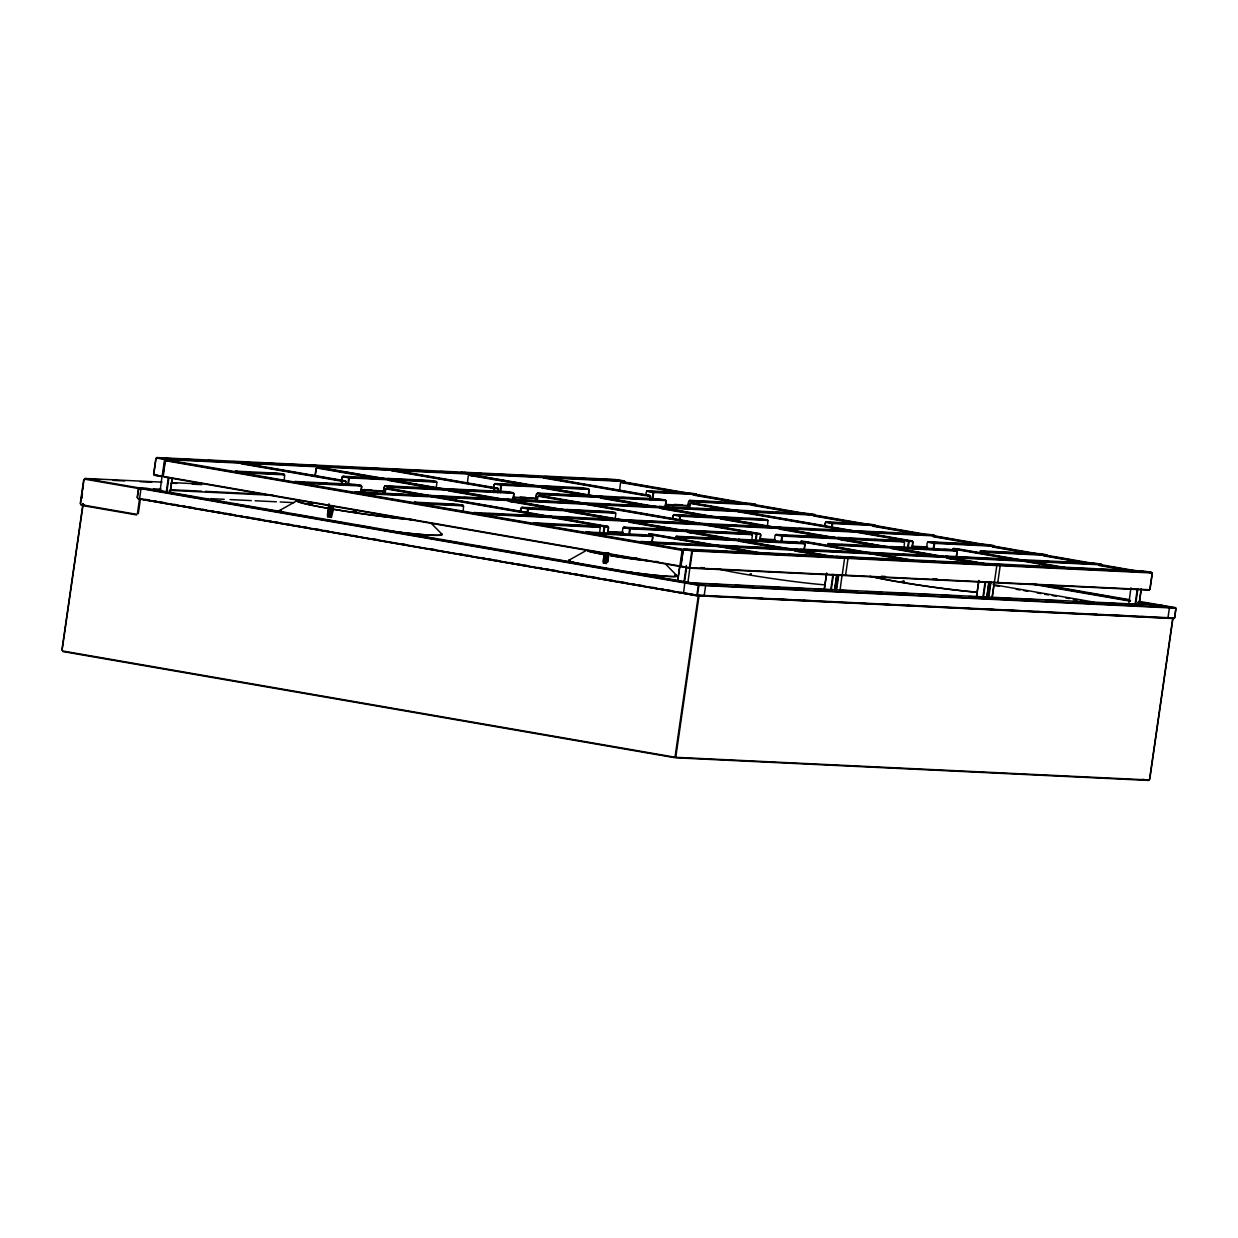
<?xml version="1.0" encoding="UTF-8"?>
<svg xmlns="http://www.w3.org/2000/svg" width="1238" height="1238" viewBox="0 0 1238 1238"><rect width="100%" height="100%" fill="white"/><g stroke="black" fill="none" stroke-linecap="round" stroke-linejoin="round"><path stroke-width="1.5" d="M81.739 498.078L82.358 492.43M80.269 503.603L83.689 479.864M80.532 503.68L83.952 479.957M83.054 488.84L83.395 485.188M81.925 497.939L82.435 494.302M61.9 650.058L83.008 503.556M62.117 650.136L83.225 503.618M137.186 497.552L138.455 488.824M137.372 497.614L138.625 488.886M137.418 513.553L140.838 489.815M138.316 513.662L140.42 499.069M153.62 474.077L155.849 458.524M153.791 474.123L156.034 458.586M160.027 491.378L162.023 476.413M162.255 475.593L164.499 460.056M162.874 475.671L165.103 460.134M163.323 475.779L165.242 461.279M166.232 492.445L168.368 477.543M166.774 492.523L168.925 477.605M170.333 490.774L172.221 477.729M170.225 492.678L172.376 477.775M284.121 480.499L284.663 475.392M315.056 475.717L316.092 468.49M315.226 475.779L316.263 468.552M328.488 507.301L328.999 503.742M327.42 515.101L328.658 506.512M327.497 516.927L328.983 506.621M328.364 517.097L329.85 506.791M329.525 517.283L331.01 506.976M330.685 517.438L332.171 507.116M331.521 517.499L333.27 506.915L332.047 506.466M332.31 514.049L333.301 507.178M341.92 477.264L341.425 480.623L241.24 463.275M341.611 480.684L342.09 477.326M341.146 485.172L341.642 481.814M341.765 485.265L342.245 481.892M345.681 485.451L345.99 482.031M347.677 485.188L348.652 478.456M348.296 485.265L349.271 478.533M360.862 491.61L361.589 486.565M361.047 491.672L361.775 486.627M383.3 493.513L384.275 486.782M383.486 493.575L384.445 486.844M384.987 492.755L385.482 489.397M385.173 492.817L385.652 489.443M436.302 487.787L436.859 482.681M463.043 511.542L463.6 506.435M467.407 483.052L468.274 475.779M493.622 487.911L494.101 484.553M493.792 487.973L494.272 484.6M493.343 492.461L493.823 489.103M493.947 492.538L494.442 489.18M497.877 492.724L498.187 489.304M499.858 492.476L500.833 485.745M500.477 492.554L501.452 485.822M513.058 498.899L513.785 493.854M513.228 498.96L513.956 493.916M520.362 511.665L520.842 508.307L520.533 511.727M527.094 512.857L527.574 509.499M527.713 512.934L528.193 509.576M535.497 500.786L536.456 494.07M535.667 500.848L536.627 494.117M537.184 500.044L537.663 496.67L537.354 500.09M588.313 495.014L589.04 489.969M588.483 495.061L589.211 490.016M599.61 533.067L600.167 527.961M603.339 532.386L604.067 527.342M603.943 532.464L604.67 527.419M603.138 561.263L604.376 552.674M603.68 559.53L604.67 552.659M603.216 563.089L604.701 552.782M607.703 532.588L608.431 527.543M607.873 532.649L608.601 527.605M604.082 563.259L605.568 552.953M605.243 563.445L606.728 553.138M606.403 563.6L607.889 553.278M607.487 561.944L608.694 553.231M607.781 561.928L609.019 553.34M615.224 518.815L615.781 513.724M619.604 490.341L620.47 483.052M622.049 534.955L622.838 528.162M628.842 534.414L629.569 529.369M629.461 534.491L630.188 529.446M646.282 491.826L645.973 495.246L543.714 477.512M649.888 499.951L650.368 496.593M650.058 500.013L650.538 496.639M652.055 499.75L653.014 493.018M652.658 499.827L653.633 493.095M651.931 542.105L652.658 537.06M652.101 542.167L652.828 537.122M665.487 504.5L665.967 501.142M665.41 506.234L666.137 501.189M672.544 518.954L673.023 515.581M672.714 519.001L673.209 515.642M679.275 520.146L679.755 516.788M679.894 520.223L680.374 516.865M687.678 508.075L688.638 501.344M687.848 508.137L688.823 501.405M677.573 581.133L679.708 566.215M679.956 565.41L682.03 550.956M677.728 581.179L679.863 566.261M680.56 565.487L682.649 551.034M680.854 565.534L683.097 549.981M689.117 509.004L689.845 503.959M681.024 565.596L683.268 550.043M689.535 507.379L690.03 504.021M683.918 582.247L686.332 565.487M684.475 582.324L686.61 567.406M683.639 592.228L684.738 583.454M689.489 567.066L691.733 551.514M687.926 582.494L689.922 567.53M690.108 567.143L692.351 551.591M696.932 594.673L698.263 585.822M697.536 594.751L698.805 585.899M675.112 756.464L698.155 596.639M675.871 756.557L698.897 596.747M704.252 595.076L705.521 586.348M751.791 540.341L752.348 535.234M755.52 539.66L756.248 534.615M756.139 539.753L756.867 534.692M759.884 539.876L760.612 534.831M760.055 539.938L760.782 534.893M767.421 526.104L767.962 520.997M774.23 542.229L775.034 535.45M781.039 541.687L781.766 536.642M781.642 541.764L782.37 536.719M804.112 549.393L804.839 544.349M804.035 551.127L805.01 544.395M824.725 526.227L825.22 522.869M824.91 526.289L825.39 522.931M831.456 527.419L831.951 524.061M832.075 527.512L832.555 524.138M826.582 573.24L824.168 590.015L826.736 573.302M830.791 589.288L832.942 574.37M831.332 589.35L833.484 574.447M834.629 589.458L836.78 574.556M834.783 589.52L836.934 574.602M836.114 589.536L838.25 574.633M836.656 589.613L838.807 574.695M840.107 589.768L842.103 574.803M842.289 574.417L844.533 558.88M845.678 574.587L847.922 559.034M903.988 547.629L904.529 542.523M907.469 548.635L908.429 541.904M908.321 547.026L909.048 541.981M912.066 547.15L912.793 542.105M912.236 547.211L912.963 542.167M926.426 549.517L927.216 542.739M933.22 548.976L933.947 543.931M933.839 549.053L934.566 544.008M956.293 556.667L957.02 551.622M956.231 558.415L957.191 551.684M976.349 597.304L978.763 580.529M976.503 597.35L978.918 580.576M982.972 596.561L985.123 581.659M983.514 596.639L985.665 581.721M986.825 596.747L988.976 581.845L986.98 596.793M988.295 596.824L990.446 581.906M988.837 596.886L990.988 581.984M992.133 596.995L994.284 582.092M994.485 581.705L996.714 566.153M992.288 597.056L994.439 582.139M997.874 581.86L1000.103 566.323M1128.685 604.639L1130.944 587.802M1135.153 603.85L1137.304 588.932M1135.71 603.912L1137.861 589.009M1139.006 604.036L1141.157 589.118M1139.161 604.082L1141.312 589.164M1149.885 589.087L1152.114 573.55M1150.056 589.149L1152.299 573.596M1168.053 617.267L1169.322 608.539M1149.56 779.166L1172.587 619.34M1149.777 779.244L1172.804 619.418M1174.599 617.53L1175.852 608.802L1174.769 617.592M279.664 510.427L296.563 500.988M569.232 560.025L586.116 550.585M333.099 506.713L331.072 506.528M751.126 573.983L750.414 574.03M156.7 457.549L616.044 479.524M156.236 457.921L171.54 458.664M181.119 459.112L198.328 459.948M207.907 460.397L223.211 461.124M232.775 461.588L249.999 462.408M259.562 462.873L274.867 463.6M284.431 464.064L301.654 464.884M312.255 465.395L327.559 466.122M337.123 466.587L352.428 467.314M363.91 467.871L379.215 468.598M388.778 469.047L404.099 469.79M413.662 470.239L430.87 471.074M440.449 471.523L455.754 472.266M466.355 472.761L481.659 473.504M491.223 473.953L508.447 474.773M518.01 475.237L533.315 475.965M544.797 476.522L560.102 477.249M569.666 477.713L584.97 478.441M596.453 478.998L611.758 479.725M165.165 459.019L624.509 480.994M165.49 459.53L546.407 477.76M550.229 477.945L624.85 481.505M166.078 460.288L170.21 460.49M316.943 467.515L322.391 467.763M469.125 474.788L474.572 475.052M621.306 482.077L625.438 482.278M165.629 460.675L169.745 460.876M316.479 467.887L321.926 468.15M468.66 475.175L474.123 475.438M235.421 471.152L277.745 473.179M342.756 476.29L385.08 478.301M387.602 478.425L429.926 480.452M494.952 483.563L537.261 485.59M539.799 485.714L582.108 487.741M647.134 490.852L689.458 492.879M234.957 471.523L250.355 472.266M259.965 472.73L277.281 473.55M342.307 476.661L353.851 477.218M365.38 477.775L380.778 478.502M390.991 478.998L406.389 479.725M415.999 480.189L429.478 480.839M494.488 483.95L509.87 484.677M519.496 485.141L534.878 485.884M545.107 486.364L562.423 487.199M572.033 487.664L581.659 488.112M646.669 491.223L665.905 492.151M675.53 492.616L688.993 493.25L626.273 482.371M241.983 472.282L284.307 474.309M349.317 477.419L391.641 479.446M394.164 479.57L436.488 481.597M501.514 484.708L543.822 486.735M546.36 486.844L588.669 488.871M653.695 491.981L696.019 494.008M242.308 472.808L284.632 474.835M349.658 477.945L391.966 479.957M394.504 480.081L436.813 482.108M501.839 485.219L544.163 487.246M546.685 487.37L589.009 489.397M654.02 492.507L696.344 494.535M342.307 480.777L345.634 480.932M494.488 488.066L497.815 488.221M646.685 495.339L649.996 495.494M342.632 481.288L345.959 481.458M494.829 488.577L498.14 488.731M647.01 495.865L650.337 496.02M295.062 481.489L354.672 484.352M385.126 485.807L444.721 488.654M447.258 488.778L506.853 491.625M537.307 493.08L596.917 495.943M599.44 496.051L659.049 498.914M689.489 500.369L749.098 503.216M154.146 475.222L157.984 475.407M294.613 481.876L304.223 482.34M311.914 482.696L327.296 483.439M336.906 483.903L352.288 484.631M384.662 486.178L405.816 487.199M415.426 487.664L430.809 488.391M440.419 488.855L444.272 489.041M446.794 489.165L458.323 489.706M466.014 490.078L483.331 490.898M492.941 491.362L506.404 492.012M544.534 493.838L559.916 494.566M569.526 495.03L586.843 495.865M598.975 496.438L612.439 497.088M622.049 497.537L637.431 498.28M648.975 498.837L658.585 499.285M698.65 501.204L715.951 502.04M725.561 502.489L740.943 503.232M301.623 482.634L361.233 485.482M391.672 486.936L451.282 489.799M453.804 489.908L513.414 492.77M543.869 494.225L603.463 497.072M606.001 497.196L665.595 500.044M696.05 501.498L755.66 504.361M301.948 483.145L361.558 486.008M392.013 487.463L451.607 490.31M454.145 490.434L513.739 493.281M544.194 494.736L603.804 497.599M606.326 497.707L665.936 500.57M696.375 502.024L755.985 504.872M386.318 488.406L389.645 488.577M538.515 495.695L541.842 495.85M690.696 502.968L694.023 503.139M385.869 488.793L389.196 488.948M364.08 489.598L371.787 489.969M520.115 497.072L525.887 497.351M674.23 504.439L681.921 504.81M361.481 489.908L384.569 491.006M513.677 497.181L536.75 498.295M665.858 504.47L688.947 505.568M361.032 490.279L384.105 491.393M513.213 497.568L536.302 498.666M665.394 504.841L688.483 505.955M84.911 478.456L162.023 482.139M171.664 482.603L200.571 483.981M84.261 478.998L99.674 479.74M113.169 480.39L124.728 480.948M140.157 481.675L151.717 482.232M170.999 483.16L176.771 483.424M192.2 484.166L201.84 484.631M354.702 491.842L428.936 495.386M430.143 495.448L504.361 499.007M506.899 499.115L581.117 502.674M582.324 502.736L656.558 506.28M659.08 506.404L733.314 509.948M734.505 510.01L808.739 513.569M358.061 492.399L377.095 493.312M388.515 493.854L403.743 494.596M413.26 495.045L428.487 495.773L403.867 491.44M439.196 496.283L454.423 497.011M463.941 497.475L481.071 498.295M490.588 498.744L503.912 499.378M510.242 499.688L533.083 500.771M542.6 501.235L559.731 502.055M569.248 502.504L580.668 503.061M595.184 503.758L610.411 504.485M619.929 504.934L637.059 505.754M646.576 506.203L656.094 506.667M658.616 506.791L666.23 507.147M671.94 507.425L689.071 508.245M696.685 508.601L713.815 509.422M723.332 509.886L732.85 510.335M734.041 510.396L739.751 510.675M749.269 511.124L766.399 511.944M775.917 512.393L791.144 513.12M800.661 513.584L808.275 513.94M361.264 492.972L435.497 496.531M436.689 496.593L510.923 500.137M513.461 500.26L587.679 503.804M588.886 503.866L663.119 507.425M665.642 507.534L739.875 511.093M741.067 511.155L815.3 514.699M361.604 493.498L435.822 497.042M438.933 497.196L511.263 500.663M513.785 500.771L588.019 504.33M589.211 504.392L663.444 507.936M665.967 508.06L740.2 511.619M741.392 511.665L815.625 515.225M139.29 487.849L145.403 488.143M153.373 488.871L161.095 489.242M170.72 489.706L201.562 491.176M205.431 491.362L253.604 493.668M257.473 493.854L265.18 494.225M153.852 489.629L159.64 489.908M169.281 490.356L273.366 495.339M414.343 502.179L456.667 504.206M521.693 507.317L564.017 509.344M566.54 509.468L608.864 511.495M673.874 514.606L716.198 516.633M718.721 516.757L761.045 518.768M826.055 521.879L868.38 523.906M413.894 502.566L427.358 503.216M436.983 503.665L454.284 504.5M521.229 507.704L530.854 508.168M542.383 508.71L557.781 509.452M566.076 509.855L583.392 510.675M593.002 511.139L608.4 511.882M673.41 514.993L686.889 515.627M696.499 516.091L711.896 516.834M722.11 517.314L739.426 518.149M749.036 518.598L760.581 519.155M825.607 522.266L842.908 523.101M852.533 523.55L867.915 524.293L749.919 503.835M420.905 503.324L463.229 505.352M528.255 508.462L570.563 510.489M573.101 510.613L615.41 512.625M680.436 515.735L722.76 517.763M725.282 517.886L767.606 519.914M832.617 523.024L874.941 525.051M421.245 503.835L463.554 505.862M528.58 508.973L570.904 511M573.426 511.124L615.75 513.151M680.761 516.261L723.085 518.289M725.607 518.413L767.931 520.424M832.942 523.535L875.266 525.562M298.157 500.694L296.95 500.632L300.292 501.065L299.101 501.003M210.739 498.651L224.248 499.301M230.036 499.579L251.268 500.601M255.136 500.771L276.368 501.792M280.221 501.978L293.731 502.628M309.949 503.618L308.757 503.572L312.1 503.99M473.999 512.532L548.217 516.091M549.424 516.138L623.658 519.697M626.18 519.821L700.414 523.365M701.606 523.426L775.839 526.97M778.362 527.094L852.595 530.653M853.787 530.7L928.02 534.259M481.149 513.275L473.535 512.919L422.158 504.16M488.762 513.646L503.99 514.374M513.507 514.822L530.638 515.642M540.155 516.107L547.769 516.463M548.96 516.525L556.574 516.88M566.091 517.345L581.318 518.072M592.739 518.614L607.966 519.341M617.483 519.805L623.194 520.068M625.716 520.192L635.233 520.656M642.847 521.012L659.978 521.832M669.495 522.297L684.722 523.024M694.239 523.473L699.95 523.751M701.141 523.798L710.658 524.262M722.079 524.804L737.306 525.531M746.824 525.995L763.954 526.815M777.897 527.481L789.318 528.022M798.835 528.487L814.062 529.214M825.483 529.756L840.71 530.483M853.338 531.087L866.662 531.721M876.179 532.185L893.31 533.005M902.827 533.454L918.054 534.182M480.545 513.677L554.779 517.221M555.986 517.283L630.204 520.827M632.742 520.95L706.975 524.51M708.167 524.556L782.401 528.115M784.923 528.239L859.157 531.783M860.348 531.845L934.582 535.389M480.886 514.188L555.119 517.747M556.311 517.794L630.544 521.353M633.067 521.477L707.3 525.02L724.261 527.899M714.202 525.345L782.726 528.626M785.248 528.75L859.481 532.309M866.383 532.634L934.907 535.915M380.143 514.915L378.936 514.853L382.279 515.287L381.087 515.225M533.64 522.885L593.234 525.732M604.732 526.305L608.059 526.46M623.689 527.187L683.299 530.034M685.821 530.158L745.431 533.005M756.913 533.578L760.24 533.748M775.87 534.476L835.48 537.323M838.002 537.447L897.612 540.294M909.11 540.867L912.437 541.021M928.067 541.749L987.661 544.596M533.176 523.256L554.33 524.278M565.859 524.819L581.241 525.562M623.225 527.574L632.85 528.022M642.46 528.487L657.842 529.23M667.452 529.678L682.834 530.421M693.048 530.916L710.364 531.736M719.974 532.201L735.357 532.928M775.421 534.847L786.95 535.404M798.495 535.961L813.877 536.688M823.487 537.153L835.016 537.71M837.553 537.818L843.31 538.097M849.082 538.375L864.464 539.118M874.074 539.567L891.391 540.402M927.602 542.136L942.985 542.863M952.595 543.327L967.977 544.07M979.521 544.612L987.212 544.983M605.057 526.815L608.384 526.97M757.254 534.104L760.581 534.259M909.435 541.377L912.762 541.548M540.201 524.014L599.796 526.862M630.25 528.332L689.86 531.179M692.382 531.303L751.992 534.151M782.431 535.605L842.041 538.453M844.564 538.576L904.173 541.439M934.613 542.894L994.222 545.741M540.526 524.541L600.136 527.388M630.575 528.843L690.185 531.69M692.707 531.814L752.317 534.661M782.756 536.131L842.366 538.979M844.889 539.103L904.498 541.95M934.953 543.405L994.547 546.268M80.578 504.5L84.432 504.686M607.966 531.659L623.194 532.386M760.163 538.948L775.39 539.675M912.344 546.237L927.572 546.964M648.758 533.934L652.07 534.089M800.94 541.223L804.267 541.377M953.121 548.496L956.448 548.666M607.518 532.046L622.745 532.773M759.699 539.335L774.926 540.062M911.88 546.608L927.107 547.335M952.656 548.883L955.984 549.038M586.116 531.984L645.725 534.831M676.18 536.286L735.774 539.149M738.312 539.257L797.906 542.12M828.361 543.575L887.971 546.422M890.493 546.546L950.103 549.393M980.542 550.864L1040.152 553.711M585.667 532.371L597.196 532.913M608.74 533.47L624.122 534.212M633.732 534.661L645.261 535.218M685.326 537.137L700.708 537.865M710.318 538.329L727.635 539.164M737.848 539.644L753.23 540.387M762.84 540.836L778.222 541.579M789.767 542.136L797.458 542.492M827.897 543.962L831.75 544.147M841.36 544.596L856.742 545.339M866.352 545.803L881.735 546.531M891.948 547.026L909.265 547.846M918.875 548.31L934.257 549.038M943.867 549.502L949.639 549.78M980.094 551.235L985.85 551.514M995.476 551.978L1012.777 552.798M1022.387 553.262L1037.769 554.005M592.677 533.114L652.287 535.977M682.742 537.431L742.336 540.279M744.858 540.402L804.468 543.25M834.923 544.705L894.532 547.567M897.055 547.691L956.649 550.539M987.104 551.993L1046.714 554.841M593.002 533.64L652.612 536.487M683.067 537.942L742.676 540.805M745.199 540.929L804.793 543.776M835.248 545.231L894.857 548.078M897.38 548.202L956.989 551.049M987.429 552.519L1047.039 555.367M640.99 541.501L715.224 545.06M716.415 545.107L790.649 548.666M793.171 548.79L867.405 552.334M868.612 552.396L942.83 555.939M945.368 556.063L1019.601 559.622M1020.793 559.669L1095.026 563.228M640.526 541.888L661.463 542.878M670.981 543.343L686.208 544.07M695.725 544.519L712.856 545.339M721.677 545.772L738.807 546.592M748.325 547.041L763.552 547.769M774.973 548.31L790.2 549.038M800.336 549.533L815.563 550.26M826.984 550.802L842.211 551.529M851.729 551.993L866.956 552.721M877.665 553.231L894.795 554.051M902.409 554.407L919.54 555.228M929.057 555.692L942.381 556.326M954.421 556.899L971.551 557.719M981.069 558.183L998.199 559.003M1007.717 559.452L1019.137 559.994M1020.329 560.056L1024.136 560.241M1033.653 560.69L1048.88 561.418M1058.397 561.882L1075.528 562.702M1085.045 563.151L1094.562 563.615M647.551 542.646L721.785 546.19M722.977 546.252L797.21 549.796M799.733 549.92L873.966 553.479M875.158 553.525L949.391 557.085M951.929 557.208L1026.147 560.752M1027.354 560.814L1101.588 564.358M647.876 543.157L720.207 546.623M725.205 546.856L797.535 550.322M800.073 550.446L874.291 553.99M877.402 554.144L949.732 557.595M952.254 557.719L1026.488 561.278M1027.679 561.325L1101.913 564.884M683.933 549.007L1143.293 570.981M687.307 549.564L702.611 550.306M712.175 550.755L727.48 551.498M738.962 552.04L754.267 552.782M763.846 553.231L779.151 553.959M788.714 554.423L805.938 555.243M815.502 555.707L830.806 556.435M841.407 556.945L856.711 557.673M866.275 558.137L883.499 558.957M893.062 559.421L910.286 560.241M919.849 560.706L935.154 561.433M944.718 561.882L961.941 562.717M971.505 563.166L986.81 563.909M997.41 564.404L1012.73 565.147M1022.294 565.596L1039.518 566.431M1047.162 566.787L1064.386 567.608M1073.95 568.072L1091.173 568.892M1100.737 569.356L1116.042 570.084M1125.605 570.548L1142.829 571.368M692.413 550.477L1151.758 572.451M692.738 550.987L1152.083 572.977M592.6 551.266L593.791 551.312M594.751 551.637L595.942 551.684M618.706 555.785L622.049 556.218L620.857 556.156M633.902 557.905L637.245 558.338L636.053 558.276M680.312 566.493L683.067 566.617M700.522 567.592L704.345 567.778M881.41 576.243L885.232 576.428M933.065 578.719L936.903 578.904M690.324 567.762L1149.669 589.752M689.86 568.149L1149.204 590.124M685.496 582.587L1162.265 605.397M690.881 583.206L702.457 583.748M710.179 584.119L727.557 584.955M735.279 585.326L752.642 586.162M762.299 586.611L779.661 587.446M787.383 587.818L804.762 588.654M814.418 589.118L831.781 589.938M839.503 590.309L856.882 591.145M866.523 591.609L881.967 592.337M891.623 592.801L909.002 593.636M918.642 594.101L934.086 594.844M941.809 595.215L961.106 596.128M968.828 596.499L986.206 597.335M993.928 597.706L1011.291 598.527M1020.948 598.991L1038.326 599.826M1046.033 600.198L1063.411 601.034M1073.067 601.482L1090.43 602.318M1098.152 602.689L1115.531 603.525M1125.172 603.989L1140.616 604.717M1150.272 605.181L1156.06 605.459M698.851 584.909L1175.62 607.719M699.145 585.357L1175.914 608.183M697.737 595.184L1174.491 617.994M697.752 595.385L710.55 595.927M726.01 596.67L735.666 597.134M753.044 597.969L762.701 598.418M778.16 599.161L787.817 599.625M803.261 600.368L814.852 600.925M830.296 601.653L839.952 602.117M855.412 602.86L865.068 603.324M882.446 604.159L890.168 604.531M907.547 605.351L917.203 605.815M934.597 606.651L942.319 607.022M959.698 607.858L969.354 608.307M984.798 609.05L994.47 609.514M1009.914 610.257L1021.505 610.814M1036.949 611.541L1046.605 612.005M1062.065 612.748L1073.64 613.305M1089.1 614.048L1096.822 614.419M1114.2 615.24L1123.856 615.704M1141.25 616.539L1148.972 616.911M1166.351 617.731L1174.382 618.195M697.319 595.524L1174.088 618.335M697.288 595.772L1173.934 618.567M676.118 757.331L1149.297 779.971M675.561 757.795L1148.74 780.435M329.973 506.172L328.751 506.28L330.035 506.373M329.045 506.265L329.85 506.327M332.094 506.667L332.976 506.946M608.694 553.107L605.63 552.705M332.171 506.868L329.912 506.543M904.344 581.396L903.307 581.272L904.436 581.458M616.88 479.632L624.277 480.917M1144.129 571.089L1151.51 572.374M617.035 480.096L624.432 481.381M690.293 492.972L695.771 493.931M749.934 503.324L755.412 504.284M809.575 513.677L815.053 514.621M869.215 524.014L874.709 524.974M928.856 534.367L934.35 535.311M988.497 544.705L993.99 545.664M1040.988 553.819L1046.466 554.763M1095.862 563.336L1101.34 564.28M1146.125 571.879L1151.665 572.838M692.274 493.761L746.127 503.17M871.196 524.804L924.941 534.197M928.748 534.847L1139.919 571.476M626.428 482.835L643.543 485.807M647.35 486.472L651.157 487.122M654.964 487.787L672.079 490.759M675.886 491.424L679.693 492.074M683.5 492.739L687.307 493.405M693.001 494.395L700.615 495.711M704.422 496.376L708.229 497.026M712.036 497.691L729.151 500.663M732.958 501.313L736.765 501.978M740.572 502.643L744.378 503.293M761.494 506.265L765.301 506.93M769.108 507.595L786.223 510.567M790.03 511.217L809.048 514.513M818.566 516.169L843.295 520.455M847.101 521.121L866.12 524.417M873.734 525.748L923.192 534.321M934.613 536.302L957.438 540.263M961.245 540.929L985.974 545.215M991.684 546.206L1014.51 550.167M1018.317 550.817L1037.336 554.129M1046.853 555.769L1050.66 556.435M1054.466 557.085L1071.582 560.056M1075.389 560.721L1079.196 561.387M1083.002 562.037L1094.407 564.017M1103.925 565.673L1107.731 566.339M1111.538 566.989L1128.654 569.96M1132.46 570.625L1136.267 571.275M621.553 482.155L686.223 493.374M691.934 494.364L743.295 503.278M749.005 504.268L807.981 514.497M813.691 515.488L865.053 524.401M872.666 525.717L922.124 534.29M933.545 536.271L984.906 545.184M992.52 546.5L1036.268 554.098M1043.882 555.413L1093.34 564.002M1099.05 564.992L1135.2 571.26M621.259 482.588L678.331 492.492M693.559 495.138L741.113 503.386M752.534 505.367L798.185 513.29M813.412 515.921L859.064 523.844M872.388 526.15L916.135 533.748M933.251 536.719L973.207 543.652M992.226 546.948L1030.279 553.541M1043.603 555.862L1079.737 562.129M1098.771 565.426L1121.597 569.387M1125.404 570.053L1133.002 571.368M647.366 490.929L652.859 491.873M826.303 521.972L831.781 522.916M647.087 491.362L652.565 492.322M826.009 522.405L831.503 523.349M689.721 500.446L695.214 501.39M928.299 541.826L933.777 542.786M980.79 550.941L986.268 551.885M689.442 500.879L694.936 501.839M928.02 542.275L933.498 543.219M980.496 551.374L985.99 552.334M734.738 510.087L740.231 511.046M854.034 530.777L859.512 531.736M1021.025 559.746L1026.519 560.706M549.533 478.038L649.764 495.417M694.858 503.247L912.189 540.944M957.284 548.759L1065.16 567.484M553.463 479.152L570.486 482.108M574.277 482.758L578.053 483.408M581.829 484.073L598.852 487.029M602.643 487.679L606.419 488.329M610.21 488.995L627.233 491.95M631.009 492.6L634.784 493.25M638.576 493.916L642.352 494.566M646.143 495.231L649.919 495.881M695.013 503.696L698.789 504.361M702.565 505.011L727.139 509.282M730.915 509.932L734.691 510.582M738.482 511.248L763.041 515.503M766.833 516.169L791.392 520.424M795.167 521.074L857.408 531.86M865.099 533.207L891.561 537.803M895.337 538.453L912.344 541.408M959.326 549.548L963.118 550.214M966.893 550.864L970.685 551.529M974.476 552.179L991.499 555.135M995.29 555.8L999.081 556.45M1002.857 557.1L1006.649 557.765M1010.425 558.415L1019.895 560.056M1031.254 562.037L1035.03 562.686M1038.821 563.352L1048.276 564.992M1052.068 565.642L1055.859 566.292M1059.635 566.958L1063.427 567.608M690.928 503.061L908.274 540.758M953.353 548.573L1019.601 560.071M1023.393 560.721L1063.133 567.623M543.436 477.961L645.555 495.68M690.649 503.495L732.231 510.706M737.894 511.696L841.84 529.725M856.959 532.34L907.98 541.192M953.074 549.022L1017.419 560.18M1023.099 561.17L1060.951 567.731M659.869 499.022L665.363 499.966M898.448 540.402L903.941 541.346M950.939 549.502L956.417 550.461M898.602 540.867L902.254 541.501M951.094 549.966L956.572 550.925M582.943 487.849L588.437 488.793M761.881 518.877L767.359 519.836M763.861 519.666L767.514 520.3M664.667 506.187L668.474 506.853M672.265 507.518L676.072 508.168M464.699 472.343L472.096 473.628M991.932 563.816L999.329 565.101M461.31 472.189L468.707 473.473M540.031 485.791L545.525 486.735M599.672 496.129L605.165 497.088M659.312 506.481L664.806 507.441M718.953 516.834L724.447 517.778M778.594 527.171L784.087 528.131M838.25 537.524L843.728 538.468M890.726 546.623L896.219 547.583M945.6 556.141L951.094 557.1M988.543 563.646L995.94 564.93M538.097 485.698L545.231 487.184M597.753 496.051L604.871 497.521M657.393 506.388L664.512 507.874M717.034 516.741L724.168 518.227M776.675 527.079L783.809 528.564M836.315 537.431L843.449 538.917M888.807 546.531L895.925 548.016M943.665 556.048L950.799 557.533M474.077 475.098L603.386 497.459M604.778 497.599L658.616 507.1M661.85 507.503L715.688 517.004M717.189 517.19L722.667 518.149M725.205 518.66L779.801 527.961M782.277 528.564L836.873 537.865M838.296 538.205L886.903 546.716M888.961 546.995L894.44 547.939M897.751 548.419L943.975 556.605M945.662 556.837L987.15 563.94M481.273 476.615L498.403 479.586M502.195 480.236L506.002 480.901M509.808 481.567L526.939 484.538M530.731 485.188L534.537 485.853M551.668 488.824L555.475 489.474M559.266 490.14L563.073 490.805M566.88 491.455L570.687 492.12M574.494 492.786L584.011 494.426M587.802 495.092L591.609 495.757M595.416 496.407L599.223 497.072M608.74 498.728L612.547 499.378M616.338 500.044L620.145 500.709M623.952 501.359L627.759 502.024M631.566 502.674L641.083 504.33M644.874 504.996L648.681 505.646M652.488 506.311L656.295 506.976M673.41 509.948L677.217 510.598M681.024 511.263L684.831 511.928M688.638 512.578L698.155 514.234M701.946 514.9L705.753 515.55M709.56 516.215L713.367 516.865M730.482 519.836L734.289 520.502M738.096 521.167L755.226 524.138M759.018 524.788L762.825 525.454M766.631 526.119L778.052 528.1M787.554 529.74L812.298 534.027M816.09 534.692L835.124 537.988M846.529 539.969L884.582 546.577M901.697 549.548L934.04 555.15M937.847 555.816L941.654 556.481M954.978 558.787L962.576 560.102M966.383 560.768L985.417 564.064M470.688 474.928L533.47 485.822M539.18 486.813L590.541 495.726M601.962 497.707L655.227 506.946M660.937 507.936L712.299 516.85M718.009 517.84L769.371 526.754M772.914 527.373L776.984 528.069M782.679 529.059L834.056 537.973M837.863 538.623L883.514 546.546M894.935 548.527L940.586 556.45M946.296 557.44L984.334 564.033M469.357 474.866L532.139 485.76M541.656 487.416L589.211 495.664M600.631 497.645L653.896 506.884M659.606 507.874L710.968 516.788M716.678 517.778L768.04 526.676M781.364 528.997L832.725 537.896M838.435 538.886L882.183 546.484M891.7 548.14L939.255 556.388M946.869 557.704L983.018 563.971M470.409 475.377L474.216 476.026M841.376 539.722L845.183 540.387M947.906 558.214L951.713 558.864M469.078 475.315L526.15 485.203M541.377 487.849L583.222 495.107M600.337 498.078L640.294 505.011M661.216 508.648L704.979 516.231M720.191 518.877L762.051 526.135M779.166 529.106L819.123 536.039M840.045 539.66L876.195 545.927M891.406 548.573L933.266 555.831M946.575 558.137L978.918 563.754M495.185 483.64L500.678 484.6M674.106 514.683L679.6 515.627M494.906 484.089L500.384 485.033M673.828 515.116L679.322 516.076M537.54 493.157L543.033 494.117M776.118 534.553L781.596 535.497M828.593 543.652L834.087 544.612M537.261 493.606L542.739 494.55M775.824 534.986L781.317 535.946M828.315 544.086L833.793 545.045M582.556 502.814L588.05 503.758M701.838 523.504L707.331 524.448M868.844 552.473L874.322 553.417M397.352 470.75L497.583 488.143M542.677 495.958L760.008 533.655M805.102 541.486L912.979 560.195M399.394 471.539L403.17 472.189M406.962 472.854L410.737 473.504M414.529 474.169L431.536 477.11M435.327 477.775L439.103 478.425M442.894 479.091L459.917 482.031M463.693 482.696L467.469 483.346M471.26 484.012L495.85 488.267M542.832 496.423L559.839 499.378M563.615 500.028L582.51 503.309M586.286 503.959L624.091 510.52M627.867 511.17L659.993 516.741M663.785 517.407L688.343 521.662M692.119 522.328L695.911 522.978M699.687 523.628L703.463 524.293M728.037 528.549L731.813 529.199M735.589 529.864L752.596 532.804M756.387 533.47L760.163 534.12M807.145 542.275L824.183 545.231M827.959 545.881L831.75 546.546M835.526 547.196L852.564 550.152M856.356 550.817L860.131 551.467M863.923 552.117L867.714 552.782M870.221 553.216L888.528 556.388M892.319 557.054L896.095 557.704M899.887 558.353L911.245 560.334M391.533 470.239L493.653 487.958M538.747 495.773L756.078 533.47M801.172 541.3L910.951 560.334M391.254 470.672L493.374 488.391M538.468 496.206L574.37 502.442M585.713 504.408L693.435 523.101M704.778 525.067L755.799 533.918M800.893 541.733L865.238 552.906M869.03 553.556L906.881 560.118M507.688 491.734L513.182 492.693M746.266 533.114L751.745 534.073M798.742 542.229L804.236 543.173M1046.079 585.234L1129.66 599.734M1139.161 601.374L1175.404 607.641M509.669 492.507L513.337 493.142M746.421 533.578L751.899 534.537M798.897 542.693L804.39 543.637M1051.929 586.688L1055.735 587.338M1059.527 588.004L1063.334 588.654M1067.125 589.319L1084.225 592.29M1088.032 592.94L1091.823 593.606M1095.63 594.255L1112.714 597.227M1116.521 597.892L1120.313 598.542M1124.119 599.207L1127.911 599.857M1145.011 602.829L1148.818 603.494M1152.609 604.144L1156.416 604.809M1160.207 605.459L1170.235 607.131M1031.765 583.593L1130.542 600.724M1138.14 602.039L1168.533 607.316M1029.583 583.702L1130.263 601.173M1137.861 602.488L1147.363 604.129M1151.154 604.794L1154.961 605.459M430.762 480.561L436.256 481.52M609.684 511.604L615.178 512.547M432.743 481.334L436.41 481.969M611.68 512.377L615.332 513.012M512.47 498.914L523.891 500.895M516.432 500.028L520.239 500.694M312.518 465.07L319.915 466.355M839.751 556.527L847.148 557.812M309.129 464.9L316.526 466.184M387.85 478.502L393.328 479.462M447.491 488.855L452.969 489.799M507.131 499.193L512.625 500.152M566.772 509.545L572.266 510.505M626.413 519.898L631.906 520.842M686.053 530.235L691.547 531.195M738.544 539.35L744.038 540.294M793.419 548.867L798.897 549.811M836.362 556.373L843.759 557.657M385.916 478.41L393.05 479.895M445.556 488.762L452.69 490.248M505.197 499.115L512.331 500.585M564.838 509.452L571.971 510.938M624.494 519.805L631.612 521.291M684.134 530.143L691.268 531.628M736.61 539.257L743.744 540.743M791.484 548.774L798.618 550.26M321.895 467.809L384.105 478.441M386.07 478.874L451.205 490.171M452.597 490.325L505.862 499.564M510.242 500.492L570.532 510.783M573.008 511.371L627.604 520.687M630.08 521.275L684.676 530.576M686.115 530.932L741.748 540.48M744.224 541.083L791.221 549.053M793.465 549.548L797.133 550.183M800.723 550.709L833.638 556.589M323.381 468.335L330.995 469.666M334.802 470.316L338.608 470.982M342.4 471.632L359.531 474.603M363.338 475.268L367.144 475.934M370.936 476.584L382.356 478.564M399.472 481.536L424.216 485.822M428.008 486.488L447.042 489.784M456.543 491.44L460.35 492.105M464.157 492.755L481.288 495.726M485.079 496.392L488.886 497.057M492.693 497.707L504.114 499.688M521.229 502.659L538.36 505.63M542.151 506.296L545.958 506.946M549.765 507.611L561.185 509.592M578.301 512.563L595.432 515.534M599.223 516.184L603.03 516.85M606.837 517.515L623.967 520.486M635.373 522.467L652.503 525.438M656.295 526.088L681.039 530.375M694.348 532.696L709.575 535.327M713.367 535.992L732.401 539.288M747.613 541.935L789.473 549.192M804.685 551.839L823.719 555.135M827.51 555.785L831.317 556.45M318.506 467.654L381.289 478.549M386.999 479.539L445.974 489.768M449.781 490.418L503.046 499.657M510.644 500.988L560.118 509.561M569.619 511.217L622.884 520.455M628.595 521.446L681.612 530.653M685.666 531.35L731.333 539.257M742.738 541.238L788.405 549.161M792.212 549.827L830.249 556.419M993.155 584.63L1094.005 602.132M1097.796 602.782L1101.603 603.448M317.176 467.593L379.958 478.472M389.475 480.127L437.029 488.376M440.836 489.041L444.643 489.706M448.45 490.356L501.715 499.595M507.425 500.585L558.787 509.499M564.497 510.489L623.457 520.718M629.167 521.709L680.529 530.622M688.142 531.938L730.002 539.195M735.712 540.186L787.074 549.099M792.784 550.09L828.918 556.357M510.366 501.421L514.172 502.086M689.195 532.448L693.001 533.098M795.725 550.925L799.531 551.591M995.29 585.682L999.097 586.332M1016.228 589.303L1020.035 589.969M1023.841 590.634L1027.648 591.284M1037.15 592.94L1040.957 593.606M1044.764 594.255L1048.571 594.921M1052.377 595.586L1056.184 596.236M1065.701 597.892L1069.508 598.558M1073.315 599.207L1077.122 599.873M1080.913 600.538L1084.72 601.188M316.897 468.026L373.969 477.93M389.181 480.576L431.041 487.834M448.156 490.805L486.209 497.397M490.016 498.063L493.823 498.713M509.035 501.359L550.895 508.617M568.01 511.588L607.966 518.521M628.889 522.157L672.636 529.74M687.864 532.386L724.013 538.654M739.225 541.285L781.085 548.558M794.394 550.864L826.736 556.466M343.003 476.367L348.482 477.311M521.925 507.394L527.419 508.354M342.709 476.8L348.203 477.76M521.647 507.843L527.125 508.787M385.358 485.884L390.837 486.828M623.921 527.264L629.415 528.224M676.412 536.364L681.906 537.323M385.08 486.317L390.558 487.277M623.643 527.713L629.136 528.657M676.134 536.812L681.612 537.756M430.375 495.525L435.853 496.484M549.657 516.215L555.15 517.174M716.663 545.184L722.141 546.144M243.267 463.136L345.402 480.855M390.481 488.685L607.827 526.382M652.906 534.197L760.797 552.922M245.31 463.925L264.22 467.206M268.012 467.871L300.153 473.442M303.944 474.108L328.534 478.363M332.31 479.029L343.653 480.994M396.315 490.124L400.091 490.774M435.575 496.918L431.923 496.283L603.896 526.196M439.769 497.661L456.791 500.616M460.567 501.266L464.343 501.932M468.119 502.582L471.91 503.232M475.686 503.897L492.693 506.837M496.469 507.503L500.245 508.153M504.036 508.803L507.812 509.468M511.588 510.118L521.043 511.758M524.819 512.424L528.595 513.074M532.386 513.724L536.162 514.389M539.938 515.039L543.714 515.689M547.506 516.354L554.856 517.608M560.721 518.645L564.513 519.295M568.288 519.96L572.064 520.61M575.84 521.275L585.295 522.9M589.071 523.566L592.863 524.216M596.639 524.881L600.415 525.531M604.19 526.181L607.982 526.846M653.06 534.661L656.852 535.327M660.643 535.977L664.419 536.627M668.211 537.292L685.248 540.248M689.024 540.898L692.816 541.563M696.592 542.213L715.518 545.494M718.04 545.943L721.862 546.577M724.988 547.134L749.594 551.405M753.369 552.071L757.161 552.721M386.566 488.484L428.147 495.711M648.991 534.011L713.336 545.184M717.127 545.834L756.867 552.736M240.961 463.724L341.193 481.102M386.271 488.933L422.189 495.154M431.629 496.794L537.462 515.163M541.254 515.813L545.029 516.463M552.581 517.778L603.618 526.63M648.712 534.46L711.169 545.293M716.833 546.268L754.7 552.844M355.507 484.445L361.001 485.404M594.07 525.841L599.563 526.784M646.561 534.94L652.055 535.899M357.488 485.234L361.156 485.869M594.225 526.305L599.718 527.249M648.542 535.714L652.209 536.348M278.581 473.272L284.059 474.231M457.503 504.315L462.997 505.274M280.562 474.061L284.214 474.696M459.484 505.089L463.151 505.738M360.289 491.625L369.806 493.281M362.347 492.415L368.057 493.405M156.932 457.627L164.329 458.911M235.653 471.229L241.147 472.173M295.309 481.567L300.788 482.526M354.95 491.919L360.428 492.863M414.591 502.257L420.069 503.216M474.231 512.609L479.725 513.569M533.872 522.962L539.366 523.906M586.363 532.061L591.841 533.021M641.222 541.579L646.716 542.538M684.181 549.084L691.578 550.368M156.653 458.06L164.05 459.344M171.045 460.598L240.868 472.622M243.329 473.133L294.69 482.046M295.015 482.015L360.15 493.312M363.183 493.931L419.79 503.649M473.953 513.058L539.072 524.355M542.012 524.943L646.437 542.971M648.542 543.436L691.284 550.802M166.325 460.366L684.846 550.167M166.031 460.815L681.581 550.245M154.239 474.835L161.636 476.119M163.772 476.491L679.322 565.921M681.473 566.292L688.87 567.577M154.394 475.299L161.791 476.584M163.927 476.955L679.476 566.385M681.627 566.756L689.024 568.041M146.239 488.236L702.844 584.8M153.992 490.016L165.397 491.997M169.188 492.662L193.886 496.949M197.693 497.599L201.484 498.264M205.291 498.914L222.391 501.885M226.183 502.551L229.989 503.201M233.781 503.866L250.881 506.822M254.672 507.487L258.479 508.153M262.27 508.803L279.37 511.774M283.177 512.424L286.968 513.089M290.775 513.755L307.875 516.71M311.667 517.376L315.473 518.026M319.265 518.691L323.072 519.356M326.863 520.006L336.365 521.662M340.156 522.312L343.963 522.978M347.754 523.628L351.561 524.293M355.352 524.958L372.452 527.914M376.259 528.58L380.051 529.23M383.857 529.895L400.957 532.866M404.749 533.516L408.555 534.182M412.347 534.831L429.447 537.803M433.238 538.468L437.045 539.118M440.836 539.783L444.643 540.433M448.435 541.099L457.936 542.755M461.743 543.405L465.534 544.07M469.341 544.72L473.133 545.385M476.94 546.051L486.441 547.691M490.233 548.357L494.039 549.007M497.831 549.672L501.638 550.322M505.429 550.987L514.931 552.628M518.722 553.293L522.529 553.959M526.32 554.609L543.42 557.58M547.227 558.23L551.018 558.895M554.825 559.561L571.925 562.516M575.716 563.182L579.523 563.832M583.315 564.497L600.415 567.468M604.206 568.118L608.013 568.784M611.804 569.434L636.502 573.72M640.309 574.386L665.007 578.672M668.799 579.322L693.497 583.609M85.267 478.564L698.108 584.8M139.244 488.36L697.861 585.203M84.849 479.199L140.203 488.809M145.326 499.378L149.133 500.044M152.955 500.709L156.762 501.359M160.569 502.024L164.391 502.69M173.908 504.346L177.73 504.996M181.537 505.661L185.344 506.327M189.151 506.976L192.973 507.642M202.49 509.298L206.313 509.963M210.12 510.613L213.926 511.279M217.733 511.944L221.556 512.609M225.362 513.259L234.895 514.915M238.702 515.581L242.509 516.246M246.331 516.896L250.138 517.561M253.945 518.227L263.477 519.867M267.284 520.533L271.091 521.198M274.913 521.863L278.72 522.513M288.253 524.169L292.06 524.835M295.867 525.5L299.673 526.15M303.496 526.815L307.303 527.481M316.835 529.137L320.642 529.787M324.449 530.452L328.271 531.117M345.417 534.089L349.224 534.754M353.031 535.404L356.853 536.069M374 539.041L377.807 539.706M402.582 544.008L406.389 544.674M431.164 548.96L434.971 549.626M459.747 553.928L463.554 554.578M467.376 555.243L471.183 555.908M480.715 557.564L484.522 558.214M488.329 558.88L492.151 559.545M495.958 560.21L499.765 560.86M509.298 562.516L513.105 563.182M516.911 563.847L520.734 564.497M524.541 565.162L528.347 565.828M537.88 567.468L541.687 568.134M545.494 568.799L549.316 569.465M553.123 570.114L556.93 570.78M566.462 572.436L570.269 573.101M574.092 573.751L577.898 574.417M581.705 575.082L585.512 575.747M589.334 576.397L598.852 578.053M602.674 578.719L606.481 579.384M610.288 580.034L614.11 580.699M617.917 581.365L627.434 583.005M631.256 583.671L635.063 584.336M638.87 585.001L642.692 585.651M652.209 587.307L656.032 587.973M659.839 588.638L663.645 589.288M667.452 589.953L671.275 590.619M680.792 592.275L696.437 595.014M137.805 498.31L696.298 595.199M143.082 499.579L697.598 595.788M137.96 498.775L696.452 595.664M81.182 504.702L136.52 514.296M81.399 505.367L136.753 514.962M1142.736 779.352L1148.446 780.342M62.658 650.987L674.354 757.099M62.844 651.559L674.54 757.671M903.369 581.473L902.301 581.226M750.274 573.844L751.187 574.184M665.889 564.42L677.016 575.794M430.762 522.807L441.904 534.182M441.192 533.717A82.42 4.318 8.2 0 1 389.552 531.009M386.194 530.591A82.42 4.318 8.2 0 1 382.79 530.158M279.788 511.789A82.42 4.318 8.2 0 1 281.382 510.335M441.115 533.872A82.358 4.318 8.2 0 1 389.506 531.148M279.819 511.959A82.358 4.318 8.2 0 1 281.413 510.489M675.112 574.989A54.812 2.863 8.2 0 1 625.515 571.554A54.766 2.863 8.2 0 0 675.035 575.128M623.735 571.291A54.812 2.863 8.2 0 1 618.412 570.517M611.402 569.465A54.812 2.863 8.2 0 0 614.899 569.991A54.766 2.863 8.2 0 1 611.386 569.604M607.951 568.923A54.812 2.863 8.2 0 1 602.921 568.103M593.451 566.478A54.812 2.863 8.2 0 1 590.541 565.952M585.141 564.93A54.812 2.863 8.2 0 1 581.875 564.28M580.374 563.971A54.812 2.863 8.2 0 1 570.3 560.009M623.72 571.445A54.766 2.863 8.2 0 1 618.396 570.672M606.249 568.799A54.766 2.863 8.2 0 1 602.906 568.257M585.156 565.085A54.766 2.863 8.2 0 1 581.906 564.435M578.966 563.816A54.766 2.863 8.2 0 1 570.331 560.18M824.616 584.831A64.484 3.374 8.2 0 1 717.684 568.799M976.797 592.104A64.484 3.374 8.2 0 1 872.511 576.722M976.736 592.259A64.422 3.374 8.2 0 1 869.881 576.243M414.854 519.805A66.156 3.466 8.2 0 1 409.298 519.356M407.782 519.233A66.156 3.466 8.2 0 1 331.939 508.911M328.565 508.323A66.156 3.466 8.2 0 1 297.259 500.431M414.684 519.96A65.97 3.451 8.2 0 1 331.985 509.097M328.643 508.509A65.97 3.451 8.2 0 1 297.414 500.632M657.889 561.634A38.378 2.012 8.2 0 1 655.196 561.464M648.279 560.86A38.378 2.012 8.2 0 1 610.705 555.754M604.778 554.748A38.378 2.012 8.2 0 1 588.158 551.189M648.418 560.706A38.564 2.012 8.2 0 1 644.317 560.257M642.862 560.102A38.564 2.012 8.2 0 1 610.659 555.568M604.717 554.562A38.564 2.012 8.2 0 1 588.019 550.972M354.331 511.325L353.124 511.263L356.467 511.696L354.331 511.325"/></g></svg>
